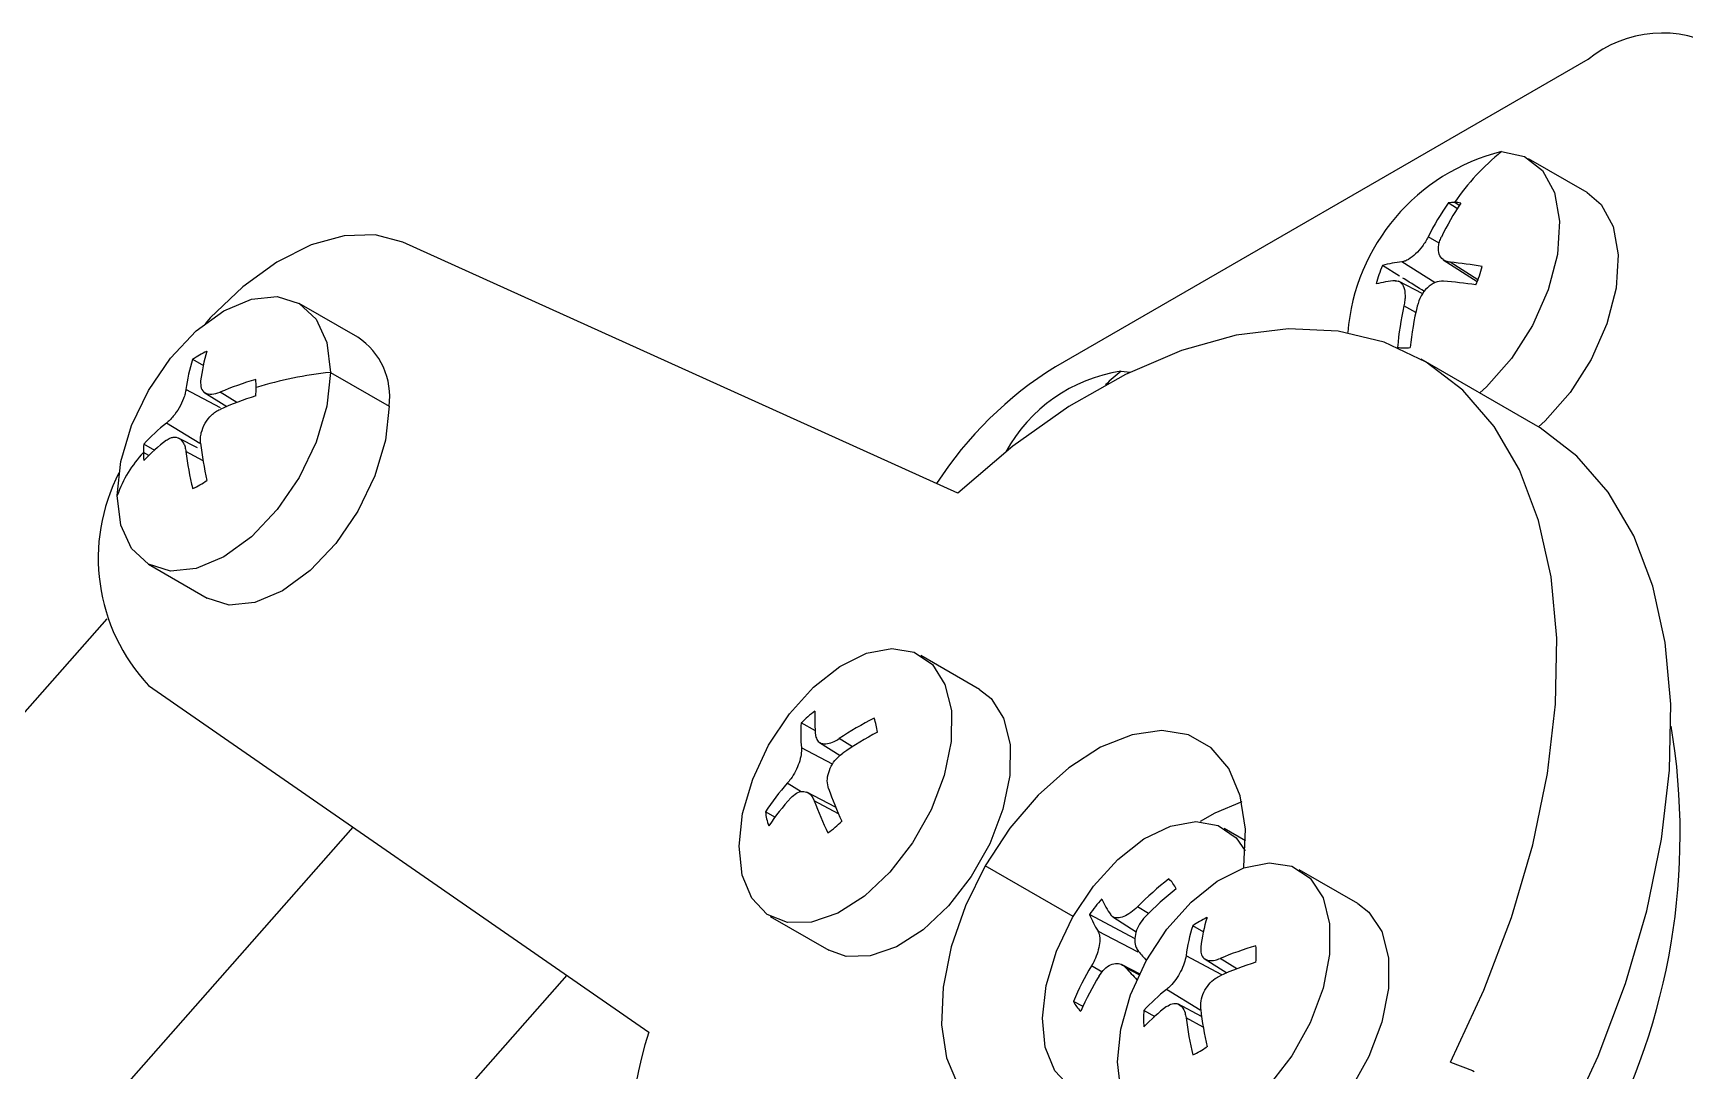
# Model space of a CAD drawing. Header units: millimetres. Extents: x 0 to 841, y 0 to 594.
# Drawn here: x 500.1 to 561.5, y 198.4 to 237 of the extents above; entities that cross this region are included whole.
import ezdxf

# ---------------------------------------------------------------- set-up
doc = ezdxf.new("R2010")
doc.units = ezdxf.units.MM

msp = doc.modelspace()

# ---------------------------------------------------------------- linework, layer by layer
at = {"color": 7, "linetype": 'Continuous', "lineweight": 25}
for p, q in [((557.929, 235.994), (538.13, 224.565)), ((557.901, 231.046), (555.719, 232.305)), ((553.081, 230.444), (552.729, 230.658)), ((534.508, 219.868), (513.876, 229.197)), ((552.551, 228.544), (553.812, 227.742)), ((550.922, 227.94), (550.29, 228.329)), ((551.788, 227.283), (550.884, 227.755)), ((512.2, 225.664), (510.018, 226.923)), ((506.473, 224.601), (506.06, 224.838)), ((555.974, 222.402), (551.731, 224.851)), ((511.178, 224.359), (513.36, 223.1)), ((540.569, 224.403), (540.918, 224.374)), ((506.481, 223.629), (507.326, 223.091)), ((504.659, 221.454), (504.245, 221.695)), ((506.241, 221.55), (505.531, 221.92)), ((504.419, 217.224), (506.6, 215.964)), ((502.864, 215.202), (489.166, 199.659)), ((535.311, 212.575), (533.129, 213.834)), ((504.422, 212.716), (523.013, 199.83)), ((529.214, 211.028), (528.681, 211.324)), ((529.362, 210.601), (530.124, 210.117)), ((529.962, 208.195), (528.886, 208.757)), ((527.723, 207.813), (527.353, 208.022)), ((512.016, 207.453), (492.911, 185.775)), ((545.201, 206.942), (544.406, 207.401)), ((549.378, 204.607), (547.197, 205.867)), ((527.53, 204.134), (529.711, 202.875)), ((541.09, 203.297), (539.402, 204.201)), ((540.26, 204.118), (541.133, 203.563)), ((543.651, 203.545), (543.238, 203.781)), ((541.26, 201.997), (540.611, 202.335)), ((543.658, 202.572), (544.504, 202.035)), ((519.964, 201.944), (501.349, 180.824)), ((539.161, 200.777), (538.799, 200.973)), ((543.564, 200.417), (542.685, 200.876)), ((541.837, 200.398), (541.423, 200.638)), ((552.822, 198.714), (553.635, 198.402)), ((553.635, 198.402), (553.697, 198.37))]:
    msp.add_line(p, q, dxfattribs=at)
at = {"color": 8, "linetype": 'Continuous', "lineweight": 25}
for p, q in [((553.144, 230.569), (552.973, 230.677)), ((552.399, 229.166), (551.985, 229.397)), ((552.242, 227.694), (551.014, 228.471)), ((553.835, 227.8), (552.8, 228.455)), ((551.526, 226.584), (551.086, 226.831)), ((507.09, 223.039), (505.81, 223.729)), ((507.698, 223.239), (507.076, 223.624)), ((506.326, 221.711), (505.088, 222.476)), ((504.429, 221.273), (504.228, 221.381)), ((506.446, 221.073), (505.81, 221.416)), ((530.59, 210.442), (530.092, 210.744)), ((529.839, 209.787), (528.689, 210.397)), ((528.683, 208.765), (528.161, 209.081)), ((530.065, 207.952), (529.168, 208.427)), ((538.787, 204.135), (535.525, 206.018)), ((541.595, 204.246), (541.182, 204.49)), ((541.204, 202.805), (539.714, 203.585)), ((544.319, 201.956), (542.988, 202.672)), ((539.868, 202.064), (539.473, 202.297)), ((541.245, 201.965), (540.751, 202.224)), ((544.876, 202.183), (544.254, 202.567)), ((543.513, 200.649), (542.266, 201.419)), ((543.624, 200.017), (542.988, 200.359))]:
    msp.add_line(p, q, dxfattribs=at)
at = {"color": 7, "linetype": 'Continuous', "lineweight": 25, "flags": 128}
for points in [[(554.711, 232.568), (555.564, 232.385), (556.237, 231.867), (556.683, 231.049), (556.874, 229.985), (556.794, 228.749), (556.451, 227.425), (555.867, 226.103), (555.082, 224.873), (554.15, 223.819), (553.905, 223.596)], [(557.901, 231.046), (558.418, 230.608), (558.865, 229.789), (559.055, 228.726), (558.976, 227.49), (558.632, 226.166), (558.048, 224.844), (557.263, 223.614), (556.331, 222.56), (556.086, 222.336)], [(513.876, 229.197), (512.849, 229.474), (511.697, 229.441), (510.463, 229.098), (509.191, 228.458), (507.926, 227.543), (506.715, 226.386), (506.519, 226.17)], [(518.445, 227.131), (518.35, 227.176), (518.25, 227.219)], [(503.259, 219.788), (503.394, 221.049), (503.789, 222.38), (504.419, 223.69), (505.239, 224.891), (506.194, 225.899), (507.219, 226.646), (508.244, 227.082), (509.199, 227.176), (510.019, 226.923), (510.648, 226.34), (511.044, 225.465), (511.178, 224.359)], [(552.822, 198.714), (554.059, 201.386), (555.081, 204.093), (555.873, 206.795), (556.423, 209.451), (556.722, 212.023), (556.767, 214.472), (556.556, 216.762), (556.093, 218.859), (555.385, 220.731), (554.441, 222.352), (553.277, 223.696), (551.91, 224.745), (550.358, 225.482), (548.647, 225.897), (546.8, 225.983), (544.846, 225.74), (542.814, 225.17), (540.732, 224.283), (538.634, 223.091), (536.548, 221.612), (534.508, 219.868)], [(511.178, 224.359), (511.044, 223.098), (510.648, 221.767), (510.019, 220.457), (509.199, 219.256), (508.244, 218.248), (507.219, 217.501), (506.194, 217.065), (505.239, 216.971), (504.419, 217.224), (503.789, 217.808), (503.394, 218.682), (503.259, 219.788)], [(513.36, 223.1), (513.225, 221.839), (512.829, 220.508), (512.2, 219.197), (511.38, 217.997), (510.425, 216.989), (509.4, 216.242), (508.375, 215.806), (507.42, 215.711), (506.6, 215.964)], [(557.064, 196.265), (558.302, 198.937), (559.324, 201.644), (560.116, 204.346), (560.665, 207.002), (560.965, 209.574), (561.009, 212.023), (560.799, 214.313), (560.336, 216.409), (559.627, 218.282), (558.684, 219.902), (557.52, 221.247), (556.152, 222.296), (555.974, 222.402)], [(526.484, 205.671), (526.37, 206.744), (526.504, 207.957), (526.879, 209.235), (527.47, 210.497), (528.241, 211.664), (529.143, 212.662), (530.12, 213.43), (531.11, 213.918), (532.051, 214.096), (532.884, 213.953), (533.556, 213.498), (534.026, 212.759), (534.263, 211.783), (534.253, 210.631), (533.997, 209.376), (533.51, 208.096), (532.823, 206.872), (531.98, 205.78), (531.033, 204.89), (530.042, 204.257), (529.068, 203.922), (528.175, 203.904), (527.416, 204.205), (526.841, 204.807), (526.484, 205.671)], [(535.311, 212.575), (535.737, 212.238), (536.207, 211.499), (536.444, 210.523), (536.434, 209.372), (536.178, 208.116), (535.691, 206.836), (535.004, 205.612), (534.161, 204.521), (533.214, 203.631), (532.223, 202.998), (531.25, 202.662), (530.356, 202.645), (529.711, 202.875)], [(545.13, 205.934), (545.136, 205.978), (545.192, 207.375), (545.002, 208.613), (544.572, 209.637), (543.924, 210.404), (543.083, 210.88), (542.088, 211.044), (540.982, 210.889), (539.813, 210.421), (538.633, 209.662), (537.492, 208.643), (536.441, 207.411), (535.525, 206.018)], [(545.057, 208.391), (544.056, 207.972), (543.515, 207.659)], [(539.541, 205.261), (540.446, 206.254), (541.424, 207.014), (542.414, 207.494), (543.353, 207.663), (544.181, 207.511), (544.848, 207.048), (545.189, 206.566)], [(535.525, 206.018), (534.786, 204.525), (534.254, 202.998), (533.953, 201.504), (533.897, 200.107), (534.088, 198.87), (534.517, 197.845), (535.166, 197.078), (536.006, 196.602), (537.001, 196.438), (538.107, 196.593), (539.276, 197.061), (540.456, 197.821), (540.516, 197.867)], [(540.437, 198.731), (540.562, 199.94), (540.927, 201.216), (541.51, 202.48), (542.275, 203.653), (543.173, 204.659), (544.148, 205.437), (545.139, 205.937), (546.083, 206.127), (546.921, 205.997), (547.6, 205.554), (548.079, 204.825), (548.326, 203.858), (548.326, 202.712), (548.079, 201.459), (547.6, 200.178), (546.921, 198.951), (546.083, 197.853)], [(539.921, 197.44), (539.428, 197.475), (538.674, 197.785), (538.104, 198.395), (537.754, 199.266), (537.647, 200.343), (537.788, 201.559), (538.169, 202.838), (538.766, 204.098), (539.541, 205.261)], [(549.378, 204.607), (549.782, 204.295), (550.26, 203.566), (550.507, 202.598), (550.507, 201.452), (550.26, 200.2), (549.782, 198.919), (549.102, 197.691), (548.264, 196.593), (547.32, 195.694), (546.33, 195.05), (545.355, 194.702), (544.457, 194.672), (543.779, 194.908)], [(540.562, 197.665), (540.437, 198.731)]]:
    msp.add_lwpolyline(points, dxfattribs=at)
at = {"color": 7, "linetype": 'Continuous', "lineweight": 25}
for centre, radius, start, end in [((560.69, 232.61), 4.367, 350.78587, 129.20331), ((556.533, 225.233), 7.558, 103.94683, 175.38774), ((560.191, 225.782), 8.722, 128.92381, 145.85621), ((561.062, 224.889), 10.134, 145.30371, 153.58645), ((561.895, 224.843), 10.457, 146.24572, 154.21014), ((552.964, 229.257), 1.421, 89.67408, 99.52007), ((552.966, 229.497), 1.18, 78.51538, 89.66055), ((551.387, 224.647), 3.842, 95.57943, 106.58995), ((551.185, 211.622), 16.911, 80.42549, 84.52007), ((554.527, 226.461), 4.631, 156.21223, 165.1588), ((549.522, 229.483), 4.63, 336.21139, 345.15964), ((551.117, 223.486), 4.296, 94.67068, 104.36266), ((550.898, 207.753), 20.067, 81.80537, 85.26975), ((563.054, 224.197), 12.254, 167.59165, 174.8819), ((564.203, 223.9), 12.958, 166.94918, 173.85866), ((510.73, 223.455), 2.654, 352.32197, 56.36603), ((512.227, 222.869), 6.474, 162.29214, 172.36992), ((507.709, 222.59), 2.788, 113.72068, 126.27395), ((513.009, 223.211), 6.706, 163.25145, 172.86781), ((551.083, 226.447), 1.18, 258.51556, 269.66394), ((551.084, 226.688), 1.421, 269.67349, 279.51821), ((512.845, 209.058), 15.392, 96.2142, 106.71024), ((545.554, 212.59), 14.09, 121.79655, 147.17851), ((541.462, 218.566), 5.905, 98.69874, 151.31109), ((511.777, 212.502), 12.074, 106.23074, 112.91522), ((505.886, 223.805), 2.533, 359.88873, 6.58446), ((505.359, 223.805), 3.06, 354.01023, 359.91266), ((512.373, 210.974), 13.126, 107.60662, 113.79987), ((509.076, 217.325), 6.514, 127.75089, 137.86818), ((507.286, 221.376), 3.058, 174.00628, 179.91278), ((509.095, 216.491), 6.68, 126.85756, 136.55028), ((519.414, 223.205), 13.142, 186.4446, 192.58286), ((507.515, 218.289), 4.512, 136.758, 160.6069), ((506.759, 221.376), 2.531, 179.88842, 186.58885), ((517.799, 222.874), 12.077, 186.93464, 193.58299), ((509.48, 217.454), 6.93, 152.71205, 223.12998), ((504.938, 222.59), 2.788, 293.71948, 306.27514), ((533.395, 210.903), 4.733, 174.89214, 186.13409), ((531.414, 208.67), 3.809, 125.65102, 135.84301), ((534.158, 211.443), 4.975, 176.27948, 186.81295), ((536.846, 200.625), 12.166, 116.64675, 123.72375), ((529.644, 210.8), 1.881, 5.49483, 21.83274), ((537.591, 199.463), 13.022, 117.80959, 124.45476), ((536.746, 207.184), 24.608, 331.62623, 9.41716), ((534.468, 203.433), 8.466, 138.15328, 147.18153), ((543.242, 213.691), 14.373, 199.54141, 204.73063), ((534.693, 202.66), 8.688, 137.44225, 146.13217), ((541.247, 212.861), 12.867, 200.15781, 205.92498), ((529.225, 208.202), 1.881, 185.49272, 201.83235), ((527.454, 210.332), 3.81, 305.65135, 315.84269), ((549.854, 195.898), 12.207, 127.95139, 135.267), ((550.664, 195.114), 12.87, 128.66848, 135.61182), ((541.577, 204.652), 1.163, 26.0361, 48.56761), ((543.431, 201.525), 4.838, 137.71806, 146.4093), ((544.122, 206.817), 4.731, 205.51394, 213.72084), ((543.065, 205.671), 3.947, 201.85827, 211.90859), ((544.887, 201.534), 2.788, 113.71988, 126.27475), ((550.187, 202.154), 6.705, 163.25076, 172.86849), ((549.407, 201.812), 6.476, 162.29351, 172.36854), ((558.638, 217.552), 22.804, 220.21024, 221.33653), ((548.955, 191.445), 12.074, 106.2306, 112.91524), ((542.809, 202.733), 2.789, 353.72125, 6.27875), ((548.556, 196.842), 10.595, 149.01008, 157.05067), ((554.92, 214.805), 18.949, 221.60233, 223.42776), ((549.55, 189.92), 13.123, 107.60607, 113.80053), ((549.16, 196.201), 11.008, 148.67184, 156.37832), ((546.254, 196.268), 6.515, 127.75163, 137.86755), ((539.844, 201.483), 1.163, 206.03648, 228.56723), ((544.195, 200.333), 2.789, 173.72125, 186.27875), ((546.273, 195.434), 6.68, 126.85761, 136.55011), ((554.982, 201.818), 12.082, 186.93609, 193.58154), ((556.59, 202.148), 13.139, 186.444, 192.58347), ((540.519, 194.394), 18.331, 162.74957, 211.71507), ((542.116, 201.533), 2.788, 293.71988, 306.27475)]:
    msp.add_arc(centre, radius, start, end, dxfattribs=at)
at = {"color": 8, "linetype": 'Continuous', "lineweight": 25}
msp.add_arc((545.619, 218.086), 8.087, 128.63796, 134.07385, dxfattribs=at)
at = {"color": 7, "linetype": 'Continuous', "lineweight": 25}
for points, knots in [([(551.985, 229.397), (551.954, 229.338), (551.891, 229.221), (551.74, 228.999), (551.524, 228.751), (551.298, 228.577), (551.128, 228.493), (551.052, 228.478), (551.014, 228.471)], [0, 0, 0, 0, 0.13043, 0.25726, 0.499746, 0.742285, 0.869297, 1, 1, 1, 1]), ([(552.8, 228.455), (552.751, 228.463), (552.655, 228.48), (552.503, 228.567), (552.377, 228.743), (552.357, 228.993), (552.403, 229.216), (552.454, 229.334), (552.479, 229.393)], [0, 0, 0, 0, 0.130548, 0.25742, 0.499742, 0.742449, 0.869414, 1, 1, 1, 1]), ([(551.853, 227.367), (551.6, 227.523), (551.329, 227.69), (551.058, 227.857), (551.04, 227.868)], [0, 0, 0, 0, 0.934375, 1, 1, 1, 1]), ([(550.767, 227.767), (550.803, 227.767), (550.873, 227.766), (550.99, 227.698), (551.097, 227.533), (551.135, 227.273), (551.124, 227.03), (551.098, 226.898), (551.086, 226.831)], [0, 0, 0, 0, 0.130548, 0.25742, 0.499741, 0.742448, 0.869414, 1, 1, 1, 1]), ([(552.553, 227.752), (552.452, 227.745), (552.25, 227.73), (551.951, 227.525), (551.704, 227.211), (551.621, 226.955), (551.58, 226.826)], [0, 0, 0, 0, 0.250677, 0.499755, 0.749072, 1, 1, 1, 1]), ([(505.81, 223.729), (505.8, 223.674), (505.781, 223.567), (505.705, 223.334), (505.564, 223.037), (505.377, 222.765), (505.214, 222.582), (505.13, 222.512), (505.088, 222.476)], [0, 0, 0, 0, 0.1305523, 0.2574246, 0.4997487, 0.7424543, 0.8694212, 1, 1, 1, 1]), ([(506.355, 224.043), (506.354, 223.948), (506.354, 223.758), (506.508, 223.582), (506.758, 223.522), (506.97, 223.59), (507.076, 223.624)], [0, 0, 0, 0, 0.250683, 0.499756, 0.74907, 1, 1, 1, 1]), ([(506.355, 221.73), (506.351, 221.792), (506.345, 221.915), (506.386, 222.167), (506.507, 222.476), (506.713, 222.737), (506.911, 222.9), (507.02, 222.956), (507.076, 222.984)], [0, 0, 0, 0, 0.130549, 0.25742, 0.499743, 0.742446, 0.869414, 1, 1, 1, 1]), ([(505.088, 221.836), (505.13, 221.864), (505.214, 221.92), (505.377, 221.965), (505.564, 221.932), (505.705, 221.774), (505.781, 221.59), (505.8, 221.474), (505.81, 221.416)], [0, 0, 0, 0, 0.130425, 0.257253, 0.499738, 0.742282, 0.869294, 1, 1, 1, 1]), ([(529.218, 210.853), (529.235, 210.786), (529.269, 210.653), (529.428, 210.552), (529.647, 210.542), (529.88, 210.615), (530.03, 210.707), (530.092, 210.744)], [0, 0, 0, 0, 0.214783, 0.429927, 0.642622, 0.854303, 1, 1, 1, 1]), ([(528.689, 210.397), (528.69, 210.317), (528.692, 210.156), (528.61, 209.847), (528.475, 209.532), (528.316, 209.267), (528.206, 209.135), (528.161, 209.081)], [0, 0, 0, 0, 0.214786, 0.429925, 0.642624, 0.85431, 1, 1, 1, 1]), ([(529.697, 208.883), (529.676, 208.975), (529.632, 209.16), (529.688, 209.485), (529.828, 209.796), (530.019, 210.042), (530.165, 210.154), (530.224, 210.2)], [0, 0, 0, 0, 0.214786, 0.429926, 0.642623, 0.85431, 1, 1, 1, 1]), ([(528.293, 208.537), (528.363, 208.602), (528.504, 208.732), (528.731, 208.797), (528.935, 208.752), (529.085, 208.616), (529.144, 208.482), (529.168, 208.427)], [0, 0, 0, 0, 0.214628, 0.429677, 0.642321, 0.854015, 1, 1, 1, 1]), ([(541.182, 204.49), (541.099, 204.413), (540.931, 204.259), (540.668, 204.115), (540.437, 204.06), (540.272, 204.092), (540.212, 204.162), (540.187, 204.191)], [0, 0, 0, 0, 0.214782, 0.42992, 0.642626, 0.85431, 1, 1, 1, 1]), ([(541.466, 204.117), (541.391, 204.029), (541.241, 203.853), (541.108, 203.538), (541.066, 203.234), (541.112, 202.989), (541.191, 202.876), (541.223, 202.83)], [0, 0, 0, 0, 0.2147904, 0.4299302, 0.6426274, 0.8543133, 1, 1, 1, 1]), ([(539.714, 203.585), (539.739, 203.526), (539.788, 203.409), (539.781, 203.131), (539.713, 202.819), (539.602, 202.528), (539.51, 202.364), (539.473, 202.297)], [0, 0, 0, 0, 0.214631, 0.429677, 0.642318, 0.854012, 1, 1, 1, 1]), ([(542.988, 202.672), (542.97, 202.58), (542.932, 202.396), (542.795, 202.082), (542.615, 201.786), (542.429, 201.559), (542.313, 201.459), (542.266, 201.419)], [0, 0, 0, 0, 0.214784, 0.429925, 0.642622, 0.854313, 1, 1, 1, 1]), ([(543.533, 202.986), (543.531, 202.904), (543.527, 202.739), (543.638, 202.568), (543.822, 202.483), (544.041, 202.489), (544.192, 202.544), (544.254, 202.567)], [0, 0, 0, 0, 0.214787, 0.429923, 0.642621, 0.854313, 1, 1, 1, 1]), ([(539.757, 201.924), (539.82, 202.013), (539.946, 202.191), (540.182, 202.35), (540.419, 202.403), (540.615, 202.352), (540.712, 202.261), (540.751, 202.224)], [0, 0, 0, 0, 0.214788, 0.429925, 0.642629, 0.854311, 1, 1, 1, 1]), ([(543.533, 200.673), (543.531, 200.777), (543.527, 200.986), (543.638, 201.315), (543.822, 201.607), (544.041, 201.816), (544.192, 201.895), (544.254, 201.927)], [0, 0, 0, 0, 0.214786, 0.429923, 0.642621, 0.854313, 1, 1, 1, 1]), ([(542.266, 200.779), (542.336, 200.822), (542.477, 200.908), (542.68, 200.895), (542.846, 200.776), (542.95, 200.583), (542.977, 200.424), (542.988, 200.359)], [0, 0, 0, 0, 0.214637, 0.429679, 0.642318, 0.854015, 1, 1, 1, 1])]:
    msp.add_open_spline(points, degree=3, knots=knots, dxfattribs=at)

doc.saveas('drawing.dxf')
